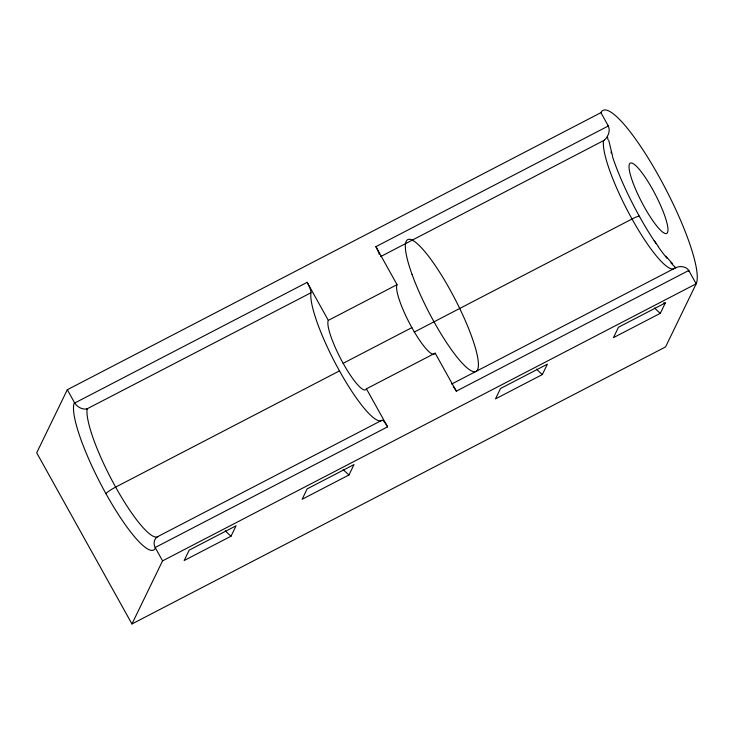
<?xml version="1.0" encoding="UTF-8"?>
<svg xmlns="http://www.w3.org/2000/svg" width="734" height="734" viewBox="0 0 734 734"><rect width="100%" height="100%" fill="white"/><g stroke="black" fill="none" stroke-linecap="round" stroke-linejoin="round"><path stroke-width="1.1" d="M604.467 140.038C608.284 136.487 610.752 130.386 608.055 125.496L600.917 112.66L67.289 389.745L36.7 452.823L131.955 623.964L665.564 346.925L696.153 283.847A98.943 19.524 62.6 0 0 659.04 176.591A98.943 19.524 62.6 0 0 600.898 112.697M131.955 623.964L162.544 560.886L696.171 283.801L689.033 270.965C686.841 266.488 680.023 265.442 675.592 267.818A20.598 17.148 85.7 0 0 675.023 268.066M231.026 536.196L236.064 525.801L189.207 550.133L184.17 560.528L231.026 536.196A120.514 23.782 62.6 0 1 225.237 530.783M348.98 474.962L354.017 464.567L307.161 488.89L302.124 499.285L348.98 474.962A120.514 23.782 62.6 0 1 343.191 469.54M542.343 374.56L547.39 364.174L500.533 388.497L495.487 398.892L542.343 374.56A120.514 23.782 62.6 0 1 536.563 369.147M665.343 302.931L618.478 327.254L613.441 337.649L660.297 313.326L665.343 302.931A101.953 20.121 62.6 0 1 663.508 303.014M380.689 256.561L604.183 140.295A20.644 17.772 64.9 0 0 604.44 140.001M451.658 384.056L675.032 268.084M155.397 548.041A84.098 16.598 62.6 0 1 105.98 493.734A84.098 16.598 62.6 0 1 74.428 402.571L74.74 403.012L307.161 282.342L328.327 320.363L397.048 284.682L375.891 246.661L608.321 125.991M86.695 409.04L310.968 292.756A9.891 1.954 62.6 0 0 307.161 282.342M328.309 320.4A39.581 7.808 62.6 0 0 343.154 363.302L411.875 327.621M162.563 560.849L155.168 547.518L387.589 426.839A9.891 1.954 62.6 0 0 381.928 420.261A74.207 14.643 62.6 0 1 339.475 370.89L115.642 487.101A9.891 1.413 -29.1 0 0 105.98 493.743M414.196 332.098L632.029 218.998A9.891 1.413 -29.1 0 1 639.589 216.695A84.098 16.598 62.6 0 0 656.159 243.716M155.168 547.518C153.296 544.05 153.764 539.04 157.36 536.875A20.644 11.817 48.9 0 1 157.553 536.71L381.928 420.261M453.3 386.524A9.891 1.954 62.6 0 1 456.319 391.158L688.749 270.488M672.564 263.68L665.747 256.184M654.233 240.587L658.187 246.303M74.74 403.012C77.153 406.838 81.667 409.434 86.236 409.095A20.598 12.405 62.7 0 0 86.685 409.022M456.319 391.158L435.152 353.137L366.431 388.818L387.589 426.839M67.308 389.699L74.446 402.535M612.486 155.746L608.761 140.368M674.491 268.369A74.207 14.643 62.6 0 1 632.029 218.998A74.207 14.643 62.6 0 1 603.522 140.864M339.475 370.89A74.207 14.643 62.6 0 1 310.968 292.756M158.094 536.471A74.207 14.643 62.6 0 1 115.642 487.101A74.207 14.643 62.6 0 1 87.135 408.976M433.243 354.247A39.581 7.808 62.6 0 1 409.269 322.786A39.581 7.808 62.6 0 1 397.03 284.719M435.134 353.182A39.581 7.808 62.6 0 1 434.051 354.183M366.413 388.864A39.581 7.808 62.6 0 1 343.154 363.302M675.904 267.837A84.098 16.598 62.6 0 1 670.83 262.726M667.16 258.478A84.098 16.598 62.6 0 1 658.233 246.707M689.006 270.993A84.098 16.598 62.6 0 1 688.786 271.415M639.589 216.695A84.098 16.598 62.6 0 1 612.486 156.626M611.486 153.498A84.098 16.598 62.6 0 1 611.027 151.975M607.991 139.744A84.098 16.598 62.6 0 1 607.458 136.414M607.844 126A84.098 16.598 62.6 0 1 608.046 125.542M660.297 313.326A120.514 23.782 62.6 0 1 654.517 307.904M375.891 246.661A9.891 1.954 62.6 0 1 379.258 254.303M632.598 181.665A39.581 7.808 62.6 0 0 666.252 233.559A39.581 7.808 62.6 0 0 646.727 179.591A39.581 7.808 62.6 0 0 632.598 181.665M412.049 274.406A74.207 14.643 62.6 0 0 475.137 371.707A74.207 14.643 62.6 0 0 438.547 270.516A74.207 14.643 62.6 0 0 412.049 274.406"/></g></svg>
